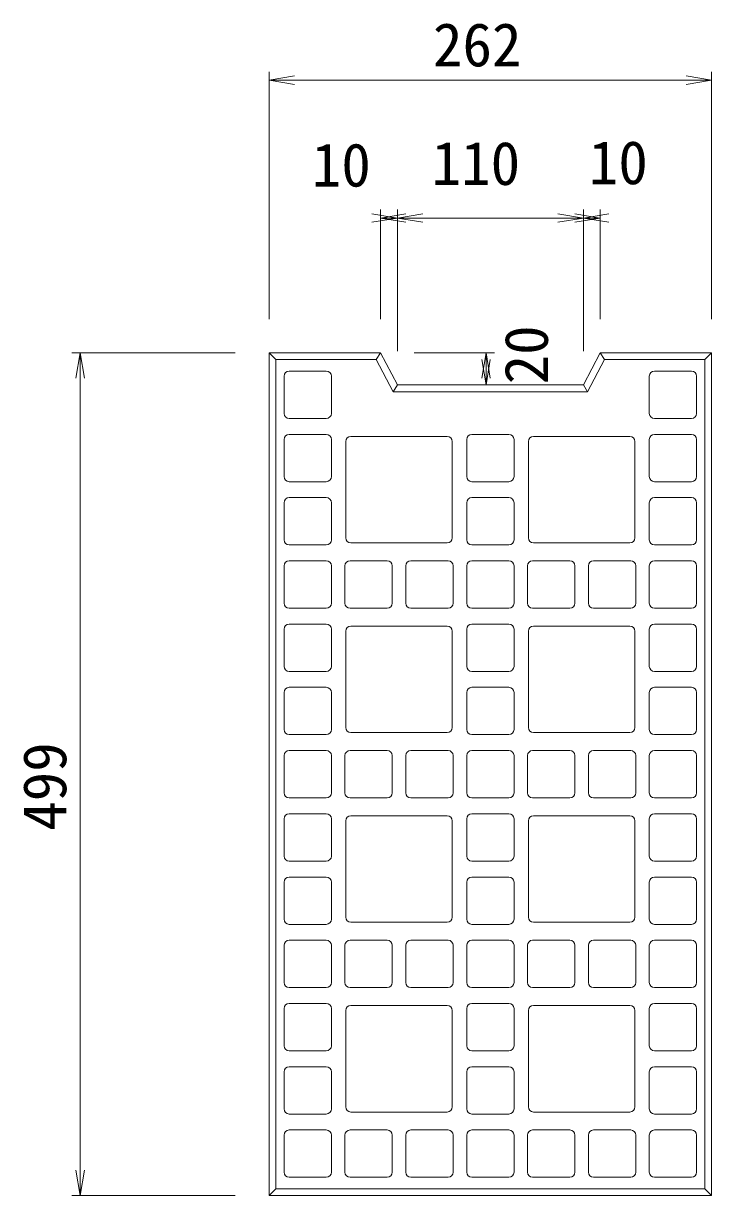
# Model space of a CAD drawing. Units: millimetres on the paper. Extents: x -5 to 836, y 2 to 596.
# Drawn here: x 448.8 to 489.5, y 438.6 to 508 of the extents above; entities that cross this region are included whole.
import ezdxf
from ezdxf.enums import TextEntityAlignment as Align

# ---------------------------------------------------------------- set-up
doc = ezdxf.new("R2010")
doc.units = ezdxf.units.MM
for name, color, linetype, lineweight in [('0_2', 7, 'Continuous', 18), ('D-STR-DIM（寸法）', 7, 'Continuous', 18), ('D-STR-STR1（構造物）', 7, 'Continuous', 18), ('D-STR（構造物外形線）', 1, 'Continuous', 18)]:
    doc.layers.add(name, color=color, linetype=linetype, lineweight=lineweight)
doc.styles.add('ＭＳ ゴシック', font='')
doc.styles.get('ＭＳ ゴシック').set_extended_font_data('MS Gothic')

msp = doc.modelspace()

# ---------------------------------------------------------------- linework, layer by layer
at = {"layer": '0_2'}
for p, q in [((463.365, 504.616), (464.865, 504.866)), ((488.032, 504.866), (489.532, 504.616)), ((464.865, 504.366), (463.365, 504.616)), ((489.532, 504.616), (488.032, 504.366)), ((469.449, 496.715), (470.949, 496.465)), ((470.949, 496.465), (469.449, 496.215)), ((469.949, 496.465), (471.449, 496.715)), ((471.449, 496.215), (469.949, 496.465)), ((470.949, 496.465), (472.449, 496.715)), ((472.449, 496.215), (470.949, 496.465)), ((480.449, 496.715), (481.949, 496.465)), ((481.949, 496.465), (480.449, 496.215)), ((481.449, 496.715), (482.949, 496.465)), ((482.949, 496.465), (481.449, 496.215)), ((481.949, 496.465), (483.449, 496.715)), ((483.449, 496.215), (481.949, 496.465)), ((451.94, 486.991), (452.19, 488.491)), ((452.19, 488.491), (452.44, 486.991)), ((475.943, 486.991), (476.193, 488.491)), ((476.193, 486.591), (475.943, 488.091)), ((476.193, 488.491), (476.443, 486.991)), ((476.443, 488.091), (476.193, 486.591)), ((452.19, 438.649), (451.94, 440.149)), ((452.44, 440.149), (452.19, 438.649))]:
    msp.add_line(p, q, dxfattribs=at)
at = {"layer": '0_2', "color": 9}
for p, q in [((463.365, 504.616), (463.565, 504.616)), ((489.532, 504.616), (489.332, 504.616)), ((469.949, 496.465), (470.149, 496.465)), ((470.949, 496.465), (470.749, 496.465)), ((470.949, 496.465), (471.149, 496.465)), ((481.949, 496.465), (481.749, 496.465)), ((481.949, 496.465), (482.149, 496.465)), ((482.949, 496.465), (482.749, 496.465)), ((452.19, 488.491), (452.19, 488.291)), ((476.193, 488.491), (476.193, 488.291)), ((476.193, 486.591), (476.193, 486.791)), ((452.19, 438.649), (452.19, 438.849))]:
    msp.add_line(p, q, dxfattribs=at)
at = {"layer": 'D-STR-DIM（寸法）'}
for p, q in [((463.365, 490.491), (463.365, 505.116)), ((489.532, 490.491), (489.532, 505.116)), ((463.565, 504.616), (489.332, 504.616)), ((469.949, 490.491), (469.949, 496.965)), ((470.749, 496.465), (470.149, 496.465)), ((470.949, 488.591), (470.949, 496.965)), ((470.949, 488.591), (470.949, 496.965)), ((471.149, 496.465), (481.749, 496.465)), ((481.949, 488.591), (481.949, 496.965)), ((481.949, 488.591), (481.949, 496.965)), ((482.149, 496.465), (482.749, 496.465)), ((482.949, 490.491), (482.949, 496.965)), ((461.365, 488.491), (451.69, 488.491)), ((452.19, 488.291), (452.19, 438.849)), ((471.949, 488.491), (476.693, 488.491)), ((476.193, 488.291), (476.193, 486.791)), ((476.715, 486.591), (476.693, 486.591)), ((461.365, 438.649), (451.69, 438.649))]:
    msp.add_line(p, q, dxfattribs=at)
at = {"layer": 'D-STR-STR1（構造物）'}
for p, q in [((463.365, 488.491), (463.765, 488.092)), ((463.765, 439.049), (463.765, 488.092)), ((463.765, 488.092), (469.706, 488.092)), ((469.949, 488.491), (469.706, 488.092)), ((469.706, 488.092), (470.707, 486.191)), ((483.191, 488.092), (482.19, 486.191)), ((483.191, 488.092), (482.949, 488.491)), ((483.191, 488.092), (489.132, 488.092)), ((489.532, 488.491), (489.132, 488.092)), ((489.132, 439.049), (489.132, 488.092)), ((464.549, 487.41), (466.749, 487.41)), ((488.349, 487.41), (486.149, 487.41)), ((464.249, 487.11), (464.249, 484.91)), ((467.049, 487.11), (467.049, 484.91)), ((485.849, 487.11), (485.849, 484.91)), ((488.649, 487.11), (488.649, 484.91)), ((470.949, 486.591), (470.707, 486.191)), ((470.707, 486.191), (482.19, 486.191)), ((482.19, 486.191), (481.949, 486.591)), ((464.549, 484.61), (466.749, 484.61)), ((488.349, 484.61), (486.149, 484.61)), ((464.249, 483.37), (464.249, 481.17)), ((464.549, 483.67), (466.749, 483.67)), ((467.049, 483.37), (467.049, 481.17)), ((467.899, 483.25), (467.899, 477.55)), ((468.199, 483.55), (473.899, 483.55)), ((474.199, 483.25), (474.199, 477.55)), ((475.049, 483.37), (475.049, 481.17)), ((475.349, 483.67), (477.549, 483.67)), ((477.849, 483.37), (477.849, 481.17)), ((478.699, 483.25), (478.699, 477.55)), ((484.699, 483.55), (478.999, 483.55)), ((484.999, 483.25), (484.999, 477.55)), ((485.849, 483.37), (485.849, 481.17)), ((488.349, 483.67), (486.149, 483.67)), ((488.649, 483.37), (488.649, 481.17)), ((464.549, 480.87), (466.749, 480.87)), ((475.349, 480.87), (477.549, 480.87)), ((488.349, 480.87), (486.149, 480.87)), ((464.549, 479.93), (466.749, 479.93)), ((475.349, 479.93), (477.549, 479.93)), ((488.349, 479.93), (486.149, 479.93)), ((464.249, 479.63), (464.249, 477.43)), ((467.049, 479.63), (467.049, 477.43)), ((475.049, 479.63), (475.049, 477.43)), ((477.849, 479.63), (477.849, 477.43)), ((485.849, 479.63), (485.849, 477.43)), ((488.649, 479.63), (488.649, 477.43)), ((464.549, 477.13), (466.749, 477.13)), ((468.199, 477.25), (473.899, 477.25)), ((475.349, 477.13), (477.549, 477.13)), ((484.699, 477.25), (478.999, 477.25)), ((488.349, 477.13), (486.149, 477.13)), ((464.249, 475.89), (464.249, 473.69)), ((464.549, 476.19), (466.749, 476.19)), ((467.049, 475.89), (467.049, 473.69)), ((467.849, 475.89), (467.849, 473.69)), ((468.149, 476.19), (470.349, 476.19)), ((470.649, 475.89), (470.649, 473.69)), ((471.449, 475.89), (471.449, 473.69)), ((473.949, 476.19), (471.749, 476.19)), ((474.249, 475.89), (474.249, 473.69)), ((475.049, 475.89), (475.049, 473.69)), ((475.349, 476.19), (477.549, 476.19)), ((477.849, 475.89), (477.849, 473.69)), ((478.649, 475.89), (478.649, 473.69)), ((478.949, 476.19), (481.149, 476.19)), ((481.449, 475.89), (481.449, 473.69)), ((482.249, 475.89), (482.249, 473.69)), ((484.749, 476.19), (482.549, 476.19)), ((485.049, 475.89), (485.049, 473.69)), ((485.849, 475.89), (485.849, 473.69)), ((488.349, 476.19), (486.149, 476.19)), ((488.649, 475.89), (488.649, 473.69)), ((464.549, 473.39), (466.749, 473.39)), ((468.149, 473.39), (470.349, 473.39)), ((473.949, 473.39), (471.749, 473.39)), ((475.349, 473.39), (477.549, 473.39)), ((478.949, 473.39), (481.149, 473.39)), ((484.749, 473.39), (482.549, 473.39)), ((488.349, 473.39), (486.149, 473.39)), ((464.249, 472.15), (464.249, 469.95)), ((464.549, 472.45), (466.749, 472.45)), ((467.049, 472.15), (467.049, 469.95)), ((468.199, 472.33), (473.899, 472.33)), ((475.049, 472.15), (475.049, 469.95)), ((475.349, 472.45), (477.549, 472.45)), ((477.849, 472.15), (477.849, 469.95)), ((484.699, 472.33), (478.999, 472.33)), ((485.849, 472.15), (485.849, 469.95)), ((488.349, 472.45), (486.149, 472.45)), ((488.649, 472.15), (488.649, 469.95)), ((467.899, 472.03), (467.899, 466.33)), ((474.199, 472.03), (474.199, 466.33)), ((478.699, 472.03), (478.699, 466.33)), ((484.999, 472.03), (484.999, 466.33)), ((464.549, 469.65), (466.749, 469.65)), ((475.349, 469.65), (477.549, 469.65)), ((488.349, 469.65), (486.149, 469.65)), ((464.549, 468.71), (466.749, 468.71)), ((475.349, 468.71), (477.549, 468.71)), ((488.349, 468.71), (486.149, 468.71)), ((464.249, 468.41), (464.249, 466.21)), ((467.049, 468.41), (467.049, 466.21)), ((475.049, 468.41), (475.049, 466.21)), ((477.849, 468.41), (477.849, 466.21)), ((485.849, 468.41), (485.849, 466.21)), ((488.649, 468.41), (488.649, 466.21)), ((464.549, 465.91), (466.749, 465.91)), ((468.199, 466.03), (473.899, 466.03)), ((475.349, 465.91), (477.549, 465.91)), ((484.699, 466.03), (478.999, 466.03)), ((488.349, 465.91), (486.149, 465.91)), ((464.249, 464.67), (464.249, 462.47)), ((464.549, 464.97), (466.749, 464.97)), ((467.049, 464.67), (467.049, 462.47)), ((467.849, 464.67), (467.849, 462.47)), ((468.149, 464.97), (470.349, 464.97)), ((470.649, 464.67), (470.649, 462.47)), ((471.449, 464.67), (471.449, 462.47)), ((473.949, 464.97), (471.749, 464.97)), ((474.249, 464.67), (474.249, 462.47)), ((475.049, 464.67), (475.049, 462.47)), ((475.349, 464.97), (477.549, 464.97)), ((477.849, 464.67), (477.849, 462.47)), ((478.649, 464.67), (478.649, 462.47)), ((478.949, 464.97), (481.149, 464.97)), ((481.449, 464.67), (481.449, 462.47)), ((482.249, 464.67), (482.249, 462.47)), ((484.749, 464.97), (482.549, 464.97)), ((485.049, 464.67), (485.049, 462.47)), ((485.849, 464.67), (485.849, 462.47)), ((488.349, 464.97), (486.149, 464.97)), ((488.649, 464.67), (488.649, 462.47)), ((464.549, 462.17), (466.749, 462.17)), ((468.149, 462.17), (470.349, 462.17)), ((473.949, 462.17), (471.749, 462.17)), ((475.349, 462.17), (477.549, 462.17)), ((478.949, 462.17), (481.149, 462.17)), ((484.749, 462.17), (482.549, 462.17)), ((488.349, 462.17), (486.149, 462.17)), ((464.549, 461.23), (466.749, 461.23)), ((468.199, 461.11), (473.899, 461.11)), ((475.349, 461.23), (477.549, 461.23)), ((484.699, 461.11), (478.999, 461.11)), ((488.349, 461.23), (486.149, 461.23)), ((464.249, 460.93), (464.249, 458.73)), ((467.049, 460.93), (467.049, 458.73)), ((467.899, 460.81), (467.899, 455.11)), ((474.199, 460.81), (474.199, 455.11)), ((475.049, 460.93), (475.049, 458.73)), ((477.849, 460.93), (477.849, 458.73)), ((478.699, 460.81), (478.699, 455.11)), ((484.999, 460.81), (484.999, 455.11)), ((485.849, 460.93), (485.849, 458.73)), ((488.649, 460.93), (488.649, 458.73)), ((464.549, 458.43), (466.749, 458.43)), ((475.349, 458.43), (477.549, 458.43)), ((488.349, 458.43), (486.149, 458.43)), ((464.249, 457.19), (464.249, 454.99)), ((464.549, 457.49), (466.749, 457.49)), ((467.049, 457.19), (467.049, 454.99)), ((475.049, 457.19), (475.049, 454.99)), ((475.349, 457.49), (477.549, 457.49)), ((477.849, 457.19), (477.849, 454.99)), ((485.849, 457.19), (485.849, 454.99)), ((488.349, 457.49), (486.149, 457.49)), ((488.649, 457.19), (488.649, 454.99)), ((468.199, 454.81), (473.899, 454.81)), ((484.699, 454.81), (478.999, 454.81)), ((464.549, 454.69), (466.749, 454.69)), ((475.349, 454.69), (477.549, 454.69)), ((488.349, 454.69), (486.149, 454.69)), ((464.249, 453.45), (464.249, 451.25)), ((464.549, 453.75), (466.749, 453.75)), ((467.049, 453.45), (467.049, 451.25)), ((467.849, 453.45), (467.849, 451.25)), ((468.149, 453.75), (470.349, 453.75)), ((470.649, 453.45), (470.649, 451.25)), ((471.449, 453.45), (471.449, 451.25)), ((473.949, 453.75), (471.749, 453.75)), ((474.249, 453.45), (474.249, 451.25)), ((475.049, 453.45), (475.049, 451.25)), ((475.349, 453.75), (477.549, 453.75)), ((477.849, 453.45), (477.849, 451.25)), ((478.649, 453.45), (478.649, 451.25)), ((478.949, 453.75), (481.149, 453.75)), ((481.449, 453.45), (481.449, 451.25)), ((482.249, 453.45), (482.249, 451.25)), ((484.749, 453.75), (482.549, 453.75)), ((485.049, 453.45), (485.049, 451.25)), ((485.849, 453.45), (485.849, 451.25)), ((488.349, 453.75), (486.149, 453.75)), ((488.649, 453.45), (488.649, 451.25)), ((464.549, 450.95), (466.749, 450.95)), ((468.149, 450.95), (470.349, 450.95)), ((473.949, 450.95), (471.749, 450.95)), ((475.349, 450.95), (477.549, 450.95)), ((478.949, 450.95), (481.149, 450.95)), ((484.749, 450.95), (482.549, 450.95)), ((488.349, 450.95), (486.149, 450.95)), ((464.549, 450.01), (466.749, 450.01)), ((475.349, 450.01), (477.549, 450.01)), ((488.349, 450.01), (486.149, 450.01)), ((464.249, 449.71), (464.249, 447.51)), ((467.049, 449.71), (467.049, 447.51)), ((467.899, 449.59), (467.899, 443.89)), ((468.199, 449.89), (473.899, 449.89)), ((474.199, 449.59), (474.199, 443.89)), ((475.049, 449.71), (475.049, 447.51)), ((477.849, 449.71), (477.849, 447.51)), ((478.699, 449.59), (478.699, 443.89)), ((484.699, 449.89), (478.999, 449.89)), ((484.999, 449.59), (484.999, 443.89)), ((485.849, 449.71), (485.849, 447.51)), ((488.649, 449.71), (488.649, 447.51)), ((464.549, 447.21), (466.749, 447.21)), ((475.349, 447.21), (477.549, 447.21)), ((488.349, 447.21), (486.149, 447.21)), ((464.249, 445.97), (464.249, 443.77)), ((464.549, 446.27), (466.749, 446.27)), ((467.049, 445.97), (467.049, 443.77)), ((475.049, 445.97), (475.049, 443.77)), ((475.349, 446.27), (477.549, 446.27)), ((477.849, 445.97), (477.849, 443.77)), ((485.849, 445.97), (485.849, 443.77)), ((488.349, 446.27), (486.149, 446.27)), ((488.649, 445.97), (488.649, 443.77)), ((464.549, 443.47), (466.749, 443.47)), ((468.199, 443.59), (473.899, 443.59)), ((475.349, 443.47), (477.549, 443.47)), ((484.699, 443.59), (478.999, 443.59)), ((488.349, 443.47), (486.149, 443.47)), ((464.549, 442.53), (466.749, 442.53)), ((468.149, 442.53), (470.349, 442.53)), ((473.949, 442.53), (471.749, 442.53)), ((475.349, 442.53), (477.549, 442.53)), ((478.949, 442.53), (481.149, 442.53)), ((484.749, 442.53), (482.549, 442.53)), ((488.349, 442.53), (486.149, 442.53)), ((464.249, 442.23), (464.249, 440.03)), ((467.049, 442.23), (467.049, 440.03)), ((467.849, 442.23), (467.849, 440.03)), ((470.649, 442.23), (470.649, 440.03)), ((471.449, 442.23), (471.449, 440.03)), ((474.249, 442.23), (474.249, 440.03)), ((475.049, 442.23), (475.049, 440.03)), ((477.849, 442.23), (477.849, 440.03)), ((478.649, 442.23), (478.649, 440.03)), ((481.449, 442.23), (481.449, 440.03)), ((482.249, 442.23), (482.249, 440.03)), ((485.049, 442.23), (485.049, 440.03)), ((485.849, 442.23), (485.849, 440.03)), ((488.649, 442.23), (488.649, 440.03)), ((464.549, 439.73), (466.749, 439.73)), ((468.149, 439.73), (470.349, 439.73)), ((473.949, 439.73), (471.749, 439.73)), ((475.349, 439.73), (477.549, 439.73)), ((478.949, 439.73), (481.149, 439.73)), ((484.749, 439.73), (482.549, 439.73)), ((488.349, 439.73), (486.149, 439.73)), ((463.365, 438.649), (463.765, 439.049)), ((489.132, 439.049), (463.765, 439.049))]:
    msp.add_line(p, q, dxfattribs=at)
for centre, start, end in [((464.549, 487.11), 90, 180), ((466.749, 487.11), 0, 90), ((486.149, 487.11), 90, 180), ((488.349, 487.11), 0, 90), ((464.549, 484.91), 180, 270), ((466.749, 484.91), 270, 0), ((486.149, 484.91), 180, 270), ((488.349, 484.91), 270, 0), ((464.549, 483.37), 90, 180), ((466.749, 483.37), 0, 90), ((468.199, 483.25), 90, 180), ((473.899, 483.25), 0, 90), ((475.349, 483.37), 90, 180), ((477.549, 483.37), 0, 90), ((478.999, 483.25), 90, 180), ((484.699, 483.25), 0, 90), ((486.149, 483.37), 90, 180), ((488.349, 483.37), 0, 90), ((464.549, 481.17), 180, 270), ((466.749, 481.17), 270, 0), ((475.349, 481.17), 180, 270), ((477.549, 481.17), 270, 0), ((486.149, 481.17), 180, 270), ((488.349, 481.17), 270, 0), ((464.549, 479.63), 90, 180), ((466.749, 479.63), 0, 90), ((475.349, 479.63), 90, 180), ((477.549, 479.63), 0, 90), ((486.149, 479.63), 90, 180), ((488.349, 479.63), 0, 90), ((464.549, 477.43), 180, 270), ((466.749, 477.43), 270, 0), ((468.199, 477.55), 180, 270), ((473.899, 477.55), 270, 0), ((475.349, 477.43), 180, 270), ((477.549, 477.43), 270, 0), ((478.999, 477.55), 180, 270), ((484.699, 477.55), 270, 0), ((486.149, 477.43), 180, 270), ((488.349, 477.43), 270, 0), ((464.549, 475.89), 90, 180), ((466.749, 475.89), 0, 90), ((468.149, 475.89), 90, 180), ((470.349, 475.89), 0, 90), ((471.749, 475.89), 90, 180), ((473.949, 475.89), 0, 90), ((475.349, 475.89), 90, 180), ((477.549, 475.89), 0, 90), ((478.949, 475.89), 90, 180), ((481.149, 475.89), 0, 90), ((482.549, 475.89), 90, 180), ((484.749, 475.89), 0, 90), ((486.149, 475.89), 90, 180), ((488.349, 475.89), 0, 90), ((464.549, 473.69), 180, 270), ((466.749, 473.69), 270, 0), ((468.149, 473.69), 180, 270), ((470.349, 473.69), 270, 0), ((471.749, 473.69), 180, 270), ((473.949, 473.69), 270, 0), ((475.349, 473.69), 180, 270), ((477.549, 473.69), 270, 0), ((478.949, 473.69), 180, 270), ((481.149, 473.69), 270, 0), ((482.549, 473.69), 180, 270), ((484.749, 473.69), 270, 0), ((486.149, 473.69), 180, 270), ((488.349, 473.69), 270, 0), ((464.549, 472.15), 90, 180), ((466.749, 472.15), 0, 90), ((468.199, 472.03), 90, 180), ((473.899, 472.03), 0, 90), ((475.349, 472.15), 90, 180), ((477.549, 472.15), 0, 90), ((478.999, 472.03), 90, 180), ((484.699, 472.03), 0, 90), ((486.149, 472.15), 90, 180), ((488.349, 472.15), 0, 90), ((464.549, 469.95), 180, 270), ((466.749, 469.95), 270, 0), ((475.349, 469.95), 180, 270), ((477.549, 469.95), 270, 0), ((486.149, 469.95), 180, 270), ((488.349, 469.95), 270, 0), ((464.549, 468.41), 90, 180), ((466.749, 468.41), 0, 90), ((475.349, 468.41), 90, 180), ((477.549, 468.41), 0, 90), ((486.149, 468.41), 90, 180), ((488.349, 468.41), 0, 90), ((464.549, 466.21), 180, 270), ((466.749, 466.21), 270, 0), ((468.199, 466.33), 180, 270), ((473.899, 466.33), 270, 0), ((475.349, 466.21), 180, 270), ((477.549, 466.21), 270, 0), ((478.999, 466.33), 180, 270), ((484.699, 466.33), 270, 0), ((486.149, 466.21), 180, 270), ((488.349, 466.21), 270, 0), ((464.549, 464.67), 90, 180), ((466.749, 464.67), 0, 90), ((468.149, 464.67), 90, 180), ((470.349, 464.67), 0, 90), ((471.749, 464.67), 90, 180), ((473.949, 464.67), 0, 90), ((475.349, 464.67), 90, 180), ((477.549, 464.67), 0, 90), ((478.949, 464.67), 90, 180), ((481.149, 464.67), 0, 90), ((482.549, 464.67), 90, 180), ((484.749, 464.67), 0, 90), ((486.149, 464.67), 90, 180), ((488.349, 464.67), 0, 90), ((464.549, 462.47), 180, 270), ((466.749, 462.47), 270, 0), ((468.149, 462.47), 180, 270), ((470.349, 462.47), 270, 0), ((471.749, 462.47), 180, 270), ((473.949, 462.47), 270, 0), ((475.349, 462.47), 180, 270), ((477.549, 462.47), 270, 0), ((478.949, 462.47), 180, 270), ((481.149, 462.47), 270, 0), ((482.549, 462.47), 180, 270), ((484.749, 462.47), 270, 0), ((486.149, 462.47), 180, 270), ((488.349, 462.47), 270, 0), ((464.549, 460.93), 90, 180), ((466.749, 460.93), 0, 90), ((468.199, 460.81), 90, 180), ((473.899, 460.81), 0, 90), ((475.349, 460.93), 90, 180), ((477.549, 460.93), 0, 90), ((478.999, 460.81), 90, 180), ((484.699, 460.81), 0, 90), ((486.149, 460.93), 90, 180), ((488.349, 460.93), 0, 90), ((464.549, 458.73), 180, 270), ((466.749, 458.73), 270, 0), ((475.349, 458.73), 180, 270), ((477.549, 458.73), 270, 0), ((486.149, 458.73), 180, 270), ((488.349, 458.73), 270, 0), ((464.549, 457.19), 90, 180), ((466.749, 457.19), 0, 90), ((475.349, 457.19), 90, 180), ((477.549, 457.19), 0, 90), ((486.149, 457.19), 90, 180), ((488.349, 457.19), 0, 90), ((464.549, 454.99), 180, 270), ((466.749, 454.99), 270, 0), ((468.199, 455.11), 180, 270), ((473.899, 455.11), 270, 0), ((475.349, 454.99), 180, 270), ((477.549, 454.99), 270, 0), ((478.999, 455.11), 180, 270), ((484.699, 455.11), 270, 0), ((486.149, 454.99), 180, 270), ((488.349, 454.99), 270, 0), ((464.549, 453.45), 90, 180), ((466.749, 453.45), 0, 90), ((468.149, 453.45), 90, 180), ((470.349, 453.45), 0, 90), ((471.749, 453.45), 90, 180), ((473.949, 453.45), 0, 90), ((475.349, 453.45), 90, 180), ((477.549, 453.45), 0, 90), ((478.949, 453.45), 90, 180), ((481.149, 453.45), 0, 90), ((482.549, 453.45), 90, 180), ((484.749, 453.45), 0, 90), ((486.149, 453.45), 90, 180), ((488.349, 453.45), 0, 90), ((464.549, 451.25), 180, 270), ((466.749, 451.25), 270, 0), ((468.149, 451.25), 180, 270), ((470.349, 451.25), 270, 0), ((471.749, 451.25), 180, 270), ((473.949, 451.25), 270, 0), ((475.349, 451.25), 180, 270), ((477.549, 451.25), 270, 0), ((478.949, 451.25), 180, 270), ((481.149, 451.25), 270, 0), ((482.549, 451.25), 180, 270), ((484.749, 451.25), 270, 0), ((486.149, 451.25), 180, 270), ((488.349, 451.25), 270, 0), ((464.549, 449.71), 90, 180), ((466.749, 449.71), 0, 90), ((475.349, 449.71), 90, 180), ((477.549, 449.71), 0, 90), ((486.149, 449.71), 90, 180), ((488.349, 449.71), 0, 90), ((468.199, 449.59), 90, 180), ((473.899, 449.59), 0, 90), ((478.999, 449.59), 90, 180), ((484.699, 449.59), 0, 90), ((464.549, 447.51), 180, 270), ((466.749, 447.51), 270, 0), ((475.349, 447.51), 180, 270), ((477.549, 447.51), 270, 0), ((486.149, 447.51), 180, 270), ((488.349, 447.51), 270, 0), ((464.549, 445.97), 90, 180), ((466.749, 445.97), 0, 90), ((475.349, 445.97), 90, 180), ((477.549, 445.97), 0, 90), ((486.149, 445.97), 90, 180), ((488.349, 445.97), 0, 90), ((464.549, 443.77), 180, 270), ((466.749, 443.77), 270, 0), ((468.199, 443.89), 180, 270), ((473.899, 443.89), 270, 0), ((475.349, 443.77), 180, 270), ((477.549, 443.77), 270, 0), ((478.999, 443.89), 180, 270), ((484.699, 443.89), 270, 0), ((486.149, 443.77), 180, 270), ((488.349, 443.77), 270, 0), ((464.549, 442.23), 90, 180), ((466.749, 442.23), 0, 90), ((468.149, 442.23), 90, 180), ((470.349, 442.23), 0, 90), ((471.749, 442.23), 90, 180), ((473.949, 442.23), 0, 90), ((475.349, 442.23), 90, 180), ((477.549, 442.23), 0, 90), ((478.949, 442.23), 90, 180), ((481.149, 442.23), 0, 90), ((482.549, 442.23), 90, 180), ((484.749, 442.23), 0, 90), ((486.149, 442.23), 90, 180), ((488.349, 442.23), 0, 90), ((464.549, 440.03), 180, 270), ((466.749, 440.03), 270, 0), ((468.149, 440.03), 180, 270), ((470.349, 440.03), 270, 0), ((471.749, 440.03), 180, 270), ((473.949, 440.03), 270, 0), ((475.349, 440.03), 180, 270), ((477.549, 440.03), 270, 0), ((478.949, 440.03), 180, 270), ((481.149, 440.03), 270, 0), ((482.549, 440.03), 180, 270), ((484.749, 440.03), 270, 0), ((486.149, 440.03), 180, 270), ((488.349, 440.03), 270, 0)]:
    msp.add_arc(centre, 0.3, start, end, dxfattribs=at)
at = {"layer": 'D-STR（構造物外形線）'}
for p, q in [((463.365, 438.649), (463.365, 488.491)), ((463.365, 488.491), (469.949, 488.491)), ((469.949, 488.491), (470.949, 486.591)), ((482.949, 488.491), (481.949, 486.591)), ((482.949, 488.491), (489.532, 488.491)), ((489.532, 438.649), (489.532, 488.491)), ((470.949, 486.591), (481.949, 486.591)), ((489.532, 438.649), (489.132, 439.049)), ((489.532, 438.649), (463.365, 438.649))]:
    msp.add_line(p, q, dxfattribs=at)

# ---------------------------------------------------------------- texts
at = {"layer": 'D-STR-DIM（寸法）', "style": 'ＭＳ ゴシック'}
for s, p in [('262', (473.055, 504.666)), ('10', (465.89, 497.556)), ('110', (472.975, 497.65)), ('10', (482.272, 497.697))]:
    msp.add_text(s, height=2.566, dxfattribs=at).set_placement(p, align=Align.BOTTOM_LEFT)
for s, p in [('20', (480.622, 486.626)), ('499', (452.14, 460.221))]:
    msp.add_text(s, height=2.566, rotation=90, dxfattribs=at).set_placement(p, align=Align.BOTTOM_LEFT)

doc.saveas('drawing.dxf')
